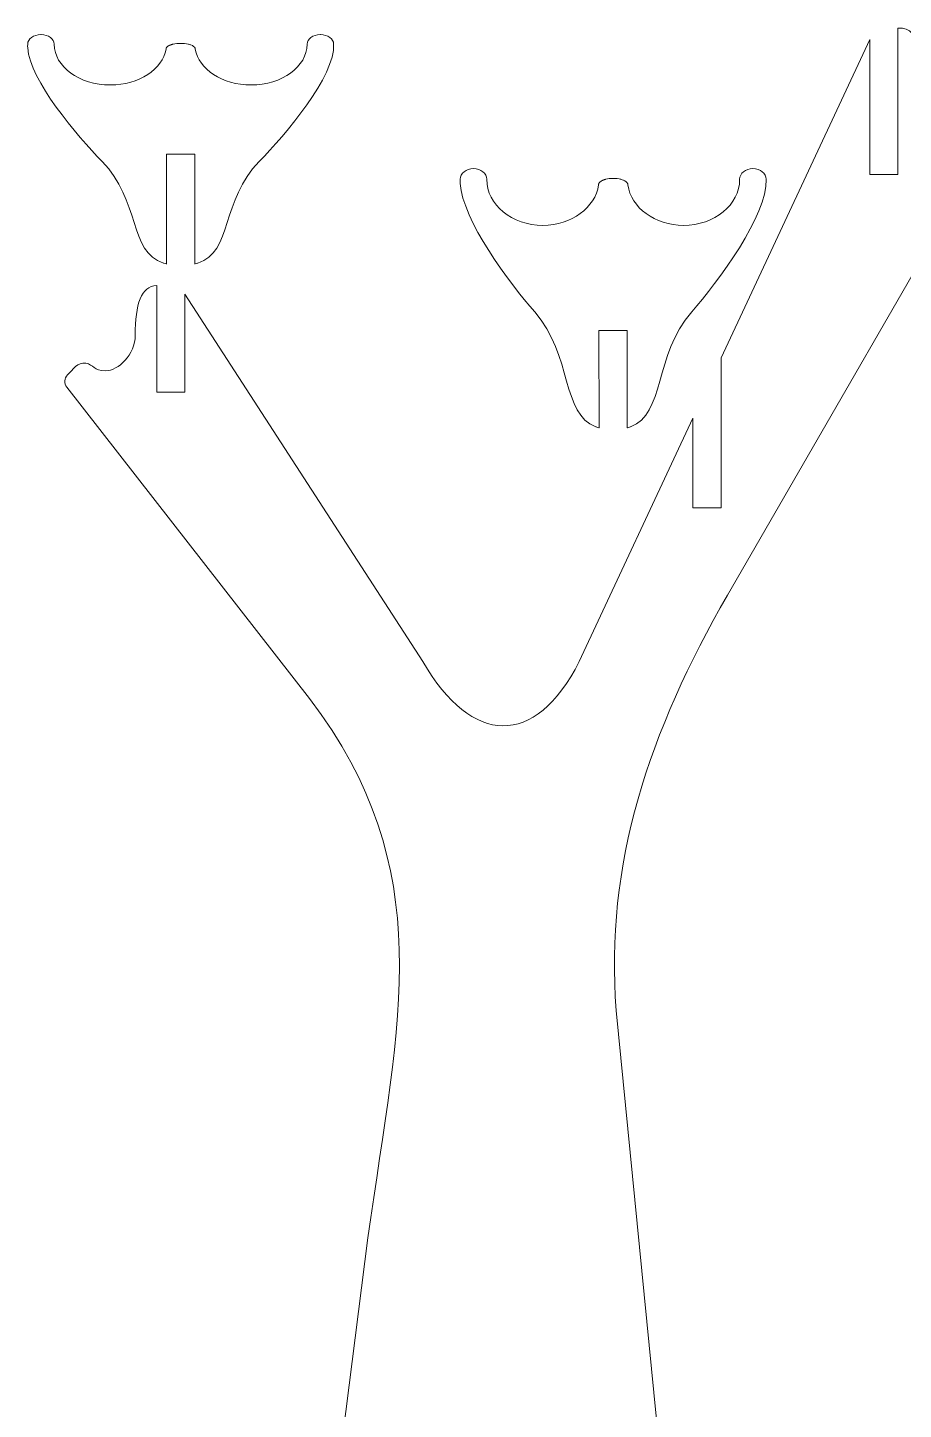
# Model space of a CAD drawing. Header units: millimetres. Extents: x -746 to 725, y -752 to 742.
# Drawn here: x -746 to -279, y -5 to 732 of the extents above; entities that cross this region are included whole.
import ezdxf

# ---------------------------------------------------------------- set-up
doc = ezdxf.new("R2010")
doc.units = ezdxf.units.MM
doc.header["$MEASUREMENT"] = 0
doc.layers.add('layer 1', color=7, linetype='Continuous')

msp = doc.modelspace()

# ---------------------------------------------------------------- linework, layer by layer
at = {"layer": 'layer 1', "color": 250, "lineweight": 5}
for points, knots in [([(-544.8422, -736.5199), (-544.8422, -736.5199), (-544.8422, -746.5199), (-544.8422, -746.5199), (-544.8422, -746.5199), (-544.8422, -746.5199), (-544.8422, -751.5199), (-544.8422, -751.5199), (-544.8422, -751.5199), (-544.8422, -751.5199), (-619.8421, -751.5199), (-619.8421, -751.5199), (-619.8421, -751.5199), (-619.8421, -751.5199), (-619.8421, -746.5199), (-619.8421, -746.5199), (-619.8421, -746.5199), (-619.8421, -746.5199), (-619.8421, -736.5199), (-619.8421, -736.5199), (-619.8421, -736.5199), (-619.8421, -736.5199), (-663.2089, -736.5199), (-663.2089, -736.5199), (-663.2089, -736.5199), (-666.2198, -736.5199), (-668.5477, -733.8784), (-668.1692, -730.8914), (-668.1692, -730.8914), (-668.1692, -730.8914), (-564.5839, 86.5925), (-564.5839, 86.5925), (-564.5839, 86.5925), (-547.7991, 204.1995), (-526.3695, 282.5284), (-595.5916, 374.1181), (-595.5916, 374.1181), (-595.5916, 374.1181), (-725.1094, 540.0135), (-725.1094, 540.0135), (-725.1094, 540.0135), (-726.6633, 542.0038), (-726.4893, 544.8404), (-724.7038, 546.6259), (-724.7038, 546.6259), (-722.0016, 549.3281), (-719.3108, 553.6645), (-714.93, 552.8569), (-714.93, 552.8569), (-710.5492, 552.0493), (-711.0476, 548.815), (-704.354, 548.815), (-704.354, 548.815), (-697.6604, 548.815), (-688.5886, 557.3478), (-688.5886, 567.8693), (-688.5886, 567.8693), (-688.5886, 584.2761), (-685.4874, 594.0367), (-677.1434, 594.1863), (-677.1434, 594.1863), (-677.1434, 594.1863), (-677.1434, 537.4247), (-677.1434, 537.4247), (-677.1434, 537.4247), (-677.1434, 537.4247), (-662.1434, 537.4247), (-662.1434, 537.4247), (-662.1434, 537.4247), (-662.1434, 537.4247), (-662.1434, 589.6006), (-662.1434, 589.6006), (-662.1434, 589.6006), (-662.1434, 589.6006), (-535.1941, 393.8502), (-535.1941, 393.8502), (-535.1941, 393.8502), (-509.1425, 348.7274), (-475.3818, 347.5562), (-451.8288, 393.8502), (-451.8288, 393.8502), (-451.8288, 393.8502), (-391.1905, 523.6374), (-391.1905, 523.6374), (-391.1905, 523.6374), (-391.1905, 523.6374), (-391.1905, 475.7797), (-391.1905, 475.7797), (-391.1905, 475.7797), (-391.1905, 475.7797), (-376.1905, 475.7797), (-376.1905, 475.7797), (-376.1905, 475.7797), (-376.1905, 475.7797), (-376.1905, 555.7427), (-376.1905, 555.7427), (-376.1905, 555.7427), (-376.1905, 555.7427), (-296.898, 725.4565), (-296.898, 725.4565), (-296.898, 725.4565), (-296.898, 725.4565), (-296.898, 653.4177), (-296.898, 653.4177), (-296.898, 653.4177), (-296.898, 653.4177), (-281.898, 653.4177), (-281.898, 653.4177), (-281.898, 653.4177), (-281.898, 679.0965), (-281.898, 713.3488), (-281.898, 731.5214), (-281.898, 731.5214), (-275.0639, 731.7181), (-271.9745, 728.3229), (-270.7019, 715.9591), (-270.7019, 715.9591), (-269.3726, 703.0447), (-258.9676, 691.359), (-253.8288, 691.359), (-253.8288, 691.359), (-242.6802, 691.359), (-242.1866, 704.7806), (-235.9397, 700.5741), (-235.9397, 700.5741), (-235.9397, 700.5741), (-225.5321, 693.5658), (-225.5321, 693.5658), (-225.5321, 693.5658), (-223.3526, 692.0982), (-222.681, 689.194), (-223.9947, 686.9185), (-223.9947, 686.9185), (-223.9947, 686.9185), (-372.7612, 429.2472), (-372.7612, 429.2472), (-372.7612, 429.2472), (-414.4438, 357.0507), (-438.4342, 285.4842), (-432.0967, 207.8043), (-432.0967, 207.8043), (-432.0967, 207.8043), (-339.6145, -731.0297), (-339.6145, -731.0297), (-339.6145, -731.0297), (-339.3248, -733.9707), (-341.6352, -736.5199), (-344.5904, -736.5199), (-344.5904, -736.5199), (-344.5904, -736.5199), (-373.0662, -736.5199), (-373.0662, -736.5199), (-373.0662, -736.5199), (-373.0662, -736.5199), (-373.0662, -746.5199), (-373.0662, -746.5199), (-373.0662, -746.5199), (-373.0662, -746.5199), (-373.0662, -751.5199), (-373.0662, -751.5199), (-373.0662, -751.5199), (-373.0662, -751.5199), (-448.0661, -751.5199), (-448.0661, -751.5199), (-448.0661, -751.5199), (-448.0661, -751.5199), (-448.0661, -746.5199), (-448.0661, -746.5199), (-448.0661, -746.5199), (-448.0661, -746.5199), (-448.0661, -736.5199), (-448.0661, -736.5199), (-448.0661, -736.5199), (-448.0661, -736.5199), (-483.8572, -736.5199), (-483.8572, -736.5199), (-483.8572, -736.5199), (-483.8572, -736.5199), (-483.8572, -273.798), (-483.8572, -273.798), (-483.8572, -273.798), (-483.8572, -273.798), (-498.8572, -273.798), (-498.8572, -273.798), (-498.8572, -273.798), (-498.8572, -273.798), (-498.8572, -736.5199), (-498.8572, -736.5199), (-498.8572, -736.5199), (-498.8572, -736.5199), (-544.8422, -736.5199), (-544.8422, -736.5199)], [0, 0, 0, 0, 0.02083333, 0.02083333, 0.02083333, 0.02083333, 0.04166667, 0.04166667, 0.04166667, 0.04166667, 0.0625, 0.0625, 0.0625, 0.0625, 0.08333333, 0.08333333, 0.08333333, 0.08333333, 0.10416667, 0.10416667, 0.10416667, 0.10416667, 0.125, 0.125, 0.125, 0.125, 0.14583333, 0.14583333, 0.14583333, 0.14583333, 0.16666667, 0.16666667, 0.16666667, 0.16666667, 0.1875, 0.1875, 0.1875, 0.1875, 0.20833333, 0.20833333, 0.20833333, 0.20833333, 0.22916667, 0.22916667, 0.22916667, 0.22916667, 0.25, 0.25, 0.25, 0.25, 0.27083333, 0.27083333, 0.27083333, 0.27083333, 0.29166667, 0.29166667, 0.29166667, 0.29166667, 0.3125, 0.3125, 0.3125, 0.3125, 0.33333333, 0.33333333, 0.33333333, 0.33333333, 0.35416667, 0.35416667, 0.35416667, 0.35416667, 0.375, 0.375, 0.375, 0.375, 0.39583333, 0.39583333, 0.39583333, 0.39583333, 0.41666667, 0.41666667, 0.41666667, 0.41666667, 0.4375, 0.4375, 0.4375, 0.4375, 0.45833333, 0.45833333, 0.45833333, 0.45833333, 0.47916667, 0.47916667, 0.47916667, 0.47916667, 0.5, 0.5, 0.5, 0.5, 0.52083333, 0.52083333, 0.52083333, 0.52083333, 0.54166667, 0.54166667, 0.54166667, 0.54166667, 0.5625, 0.5625, 0.5625, 0.5625, 0.58333333, 0.58333333, 0.58333333, 0.58333333, 0.60416667, 0.60416667, 0.60416667, 0.60416667, 0.625, 0.625, 0.625, 0.625, 0.64583333, 0.64583333, 0.64583333, 0.64583333, 0.66666667, 0.66666667, 0.66666667, 0.66666667, 0.6875, 0.6875, 0.6875, 0.6875, 0.70833333, 0.70833333, 0.70833333, 0.70833333, 0.72916667, 0.72916667, 0.72916667, 0.72916667, 0.75, 0.75, 0.75, 0.75, 0.77083333, 0.77083333, 0.77083333, 0.77083333, 0.79166667, 0.79166667, 0.79166667, 0.79166667, 0.8125, 0.8125, 0.8125, 0.8125, 0.83333333, 0.83333333, 0.83333333, 0.83333333, 0.85416667, 0.85416667, 0.85416667, 0.85416667, 0.875, 0.875, 0.875, 0.875, 0.89583333, 0.89583333, 0.89583333, 0.89583333, 0.91666667, 0.91666667, 0.91666667, 0.91666667, 0.9375, 0.9375, 0.9375, 0.9375, 0.95833333, 0.95833333, 0.95833333, 0.95833333, 0.97916667, 0.97916667, 0.97916667, 0.97916667, 1, 1, 1, 1]), ([(-672.1585, 720.3138), (-672.1598, 720.3365), (-672.1606, 720.3591), (-672.1606, 720.3817), (-672.1606, 720.3817), (-672.1606, 720.5168), (-672.1354, 720.6499), (-672.0881, 720.7801), (-672.0881, 720.7801), (-672.0881, 720.7801), (-672.0815, 720.7979), (-672.0815, 720.7979), (-672.0815, 720.7979), (-672.0815, 720.7979), (-672.0891, 720.7782), (-672.0891, 720.7782), (-672.0891, 720.7782), (-672.0891, 720.7787), (-672.0888, 720.7793), (-672.0888, 720.7798), (-672.0888, 720.7798), (-672.0888, 720.7798), (-672.0815, 720.7979), (-672.0815, 720.7979), (-672.0815, 720.7979), (-672.0737, 720.8183), (-672.0655, 720.8385), (-672.0567, 720.8587), (-672.0567, 720.8587), (-672.0567, 720.8587), (-672.0538, 720.8652), (-672.0538, 720.8652), (-672.0538, 720.8652), (-672.0429, 720.8899), (-672.0311, 720.9144), (-672.0186, 720.9388), (-672.0186, 720.9388), (-672.0186, 720.9388), (-672.0146, 720.9467), (-672.0146, 720.9467), (-672.0146, 720.9467), (-671.9938, 720.9866), (-671.9707, 721.0261), (-671.9456, 721.0655), (-671.9456, 721.0655), (-671.9456, 721.0655), (-671.9417, 721.0715), (-671.9417, 721.0715), (-671.9417, 721.0715), (-671.926, 721.0958), (-671.9094, 721.12), (-671.8922, 721.144), (-671.8922, 721.144), (-671.8922, 721.144), (-671.8873, 721.1509), (-671.8873, 721.1509), (-671.8873, 721.1509), (-671.8404, 721.2156), (-671.7878, 721.2794), (-671.7296, 721.3422), (-671.7296, 721.3422), (-671.7296, 721.3422), (-671.7201, 721.3522), (-671.7201, 721.3522), (-671.7201, 721.3522), (-671.6996, 721.374), (-671.6786, 721.3956), (-671.6568, 721.4172), (-671.6568, 721.4172), (-671.6568, 721.4172), (-671.6483, 721.4256), (-671.6483, 721.4256), (-671.6483, 721.4256), (-671.5588, 721.5134), (-671.4585, 721.599), (-671.3477, 721.6826), (-671.3477, 721.6826), (-671.3477, 721.6826), (-671.3443, 721.6852), (-671.3443, 721.6852), (-671.3443, 721.6852), (-671.2645, 721.7453), (-671.1792, 721.8042), (-671.0889, 721.8617), (-671.0889, 721.8617), (-671.0889, 721.8617), (-671.0851, 721.864), (-671.0851, 721.864), (-671.0851, 721.864), (-671.052, 721.885), (-671.0182, 721.906), (-670.9838, 721.9267), (-670.9838, 721.9267), (-670.9838, 721.9267), (-670.9704, 721.9347), (-670.9704, 721.9347), (-670.9704, 721.9347), (-670.88, 721.9887), (-670.7852, 722.0415), (-670.6859, 722.093), (-670.6859, 722.093), (-670.6859, 722.093), (-670.6573, 722.1077), (-670.6573, 722.1077), (-670.6573, 722.1077), (-670.6229, 722.1253), (-670.5879, 722.1429), (-670.5525, 722.1602), (-670.5525, 722.1602), (-670.5525, 722.1602), (-670.5404, 722.166), (-670.5404, 722.166), (-670.5404, 722.166), (-670.4762, 722.1973), (-670.4103, 722.2279), (-670.3429, 722.2581), (-670.3429, 722.2581), (-670.3429, 722.2581), (-670.2732, 722.289), (-670.2732, 722.289), (-670.2732, 722.289), (-670.2732, 722.289), (-670.2102, 722.316), (-670.2102, 722.316), (-670.2102, 722.316), (-670.2102, 722.316), (-670.1895, 722.3247), (-670.1895, 722.3247), (-670.1895, 722.3247), (-670.1526, 722.3403), (-670.1153, 722.3557), (-670.0775, 722.371), (-670.0775, 722.371), (-670.0775, 722.371), (-670.0499, 722.3821), (-670.0499, 722.3821), (-670.0499, 722.3821), (-670.0499, 722.3821), (-669.9838, 722.4083), (-669.9838, 722.4083), (-669.9838, 722.4083), (-669.9838, 722.4083), (-669.9089, 722.4371), (-669.9089, 722.4371), (-669.9089, 722.4371), (-669.9089, 722.4371), (-669.9068, 722.4378), (-669.9068, 722.4378), (-669.9068, 722.4378), (-669.9068, 722.4378), (-669.8427, 722.4619), (-669.8427, 722.4619), (-669.8427, 722.4619), (-669.8427, 722.4619), (-669.8067, 722.475), (-669.8067, 722.475), (-669.8067, 722.475), (-669.7698, 722.4885), (-669.7326, 722.5019), (-669.695, 722.5152), (-669.695, 722.5152), (-669.695, 722.5152), (-669.6526, 722.5299), (-669.6526, 722.5299), (-669.6526, 722.5299), (-669.6526, 722.5299), (-669.5458, 722.5663), (-669.5458, 722.5663), (-669.5458, 722.5663), (-669.5458, 722.5663), (-669.5085, 722.5787), (-669.5085, 722.5787), (-669.5085, 722.5787), (-669.4332, 722.6036), (-669.3566, 722.6278), (-669.2788, 722.6515), (-669.2788, 722.6515), (-669.2788, 722.6515), (-669.254, 722.6591), (-669.254, 722.6591), (-669.254, 722.6591), (-669.0673, 722.7156), (-668.8734, 722.7689), (-668.6732, 722.8188), (-668.6732, 722.8188), (-668.6732, 722.8188), (-668.6386, 722.8273), (-668.6386, 722.8273), (-668.6386, 722.8273), (-668.5994, 722.837), (-668.56, 722.8466), (-668.5203, 722.856), (-668.5203, 722.856), (-668.5203, 722.856), (-668.4424, 722.8741), (-668.4424, 722.8741), (-668.4424, 722.8741), (-668.4424, 722.8741), (-668.3918, 722.8858), (-668.3918, 722.8858), (-668.3918, 722.8858), (-667.215, 723.1528), (-665.8352, 723.3066), (-664.3596, 723.3066), (-664.3596, 723.3066), (-662.884, 723.3066), (-661.5042, 723.1528), (-660.3276, 722.8858), (-660.3276, 722.8858), (-660.3276, 722.8858), (-660.3263, 722.8855), (-660.3263, 722.8855), (-660.3263, 722.8855), (-660.3263, 722.8855), (-660.253, 722.8686), (-660.253, 722.8686), (-660.253, 722.8686), (-660.253, 722.8686), (-660.2215, 722.8612), (-660.2215, 722.8612), (-660.2215, 722.8612), (-659.8005, 722.7621), (-659.4064, 722.6486), (-659.0444, 722.5222), (-659.0444, 722.5222), (-659.0444, 722.5222), (-659.04, 722.5207), (-659.04, 722.5207), (-659.04, 722.5207), (-658.9891, 722.5029), (-658.9388, 722.4848), (-658.8892, 722.4665), (-658.8892, 722.4665), (-658.8892, 722.4665), (-658.8856, 722.4652), (-658.8856, 722.4652), (-658.8856, 722.4652), (-657.7318, 722.039), (-656.9302, 721.479), (-656.6598, 720.8525), (-656.6598, 720.8525), (-656.6493, 720.828), (-656.6396, 720.8035), (-656.6307, 720.7789), (-656.6307, 720.7789), (-656.5837, 720.6491), (-656.5587, 720.5164), (-656.5587, 720.3817), (-656.5587, 720.3817), (-656.5587, 720.3583), (-656.5595, 720.335), (-656.5609, 720.3117), (-656.5609, 720.3117), (-656.5609, 720.3117), (-656.5609, 720.3114), (-656.5609, 720.3114), (-656.5609, 720.3114), (-654.8062, 709.5411), (-642.1832, 701.1803), (-626.8597, 701.148), (-626.8597, 701.148), (-610.3349, 701.1828), (-596.9483, 710.9031), (-596.9483, 722.8858), (-596.9483, 722.8858), (-596.9483, 722.8858), (-596.9483, 722.8858), (-596.9483, 722.8858), (-596.9483, 722.8858), (-596.9483, 725.7031), (-593.7957, 727.9872), (-589.9083, 727.9872), (-589.9083, 727.9872), (-589.9083, 727.9872), (-589.8688, 727.9868), (-589.8688, 727.9868), (-589.8688, 727.9868), (-589.8688, 727.9868), (-589.8292, 727.9872), (-589.8292, 727.9872), (-589.8292, 727.9872), (-585.9418, 727.9872), (-582.7892, 725.7031), (-582.7892, 722.8858), (-582.7892, 722.8858), (-582.7892, 722.8858), (-582.7836, 722.7444), (-582.7836, 722.7444), (-582.7836, 722.7444), (-581.8927, 706.1896), (-608.5353, 674.5309), (-622.49, 660.356), (-622.49, 660.356), (-642.763, 639.7646), (-636.759, 612.096), (-655.1291, 606.1986), (-655.1291, 606.1986), (-655.1291, 606.1986), (-655.1308, 606.194), (-655.1308, 606.194), (-655.1308, 606.194), (-655.1998, 606.1745), (-655.2691, 606.1547), (-655.338, 606.1353), (-655.338, 606.1353), (-655.7953, 605.9926), (-656.2641, 605.861), (-656.7527, 605.7466), (-656.7527, 605.7466), (-656.7527, 605.7466), (-656.7711, 605.7175), (-656.7711, 605.7175), (-656.7711, 605.7175), (-656.7711, 605.7175), (-656.7711, 605.7422), (-656.7711, 605.7422), (-656.7711, 605.7422), (-656.7975, 605.7356), (-656.8242, 605.728), (-656.8505, 605.7216), (-656.8505, 605.7216), (-656.8505, 605.7216), (-656.8531, 605.7175), (-656.8531, 605.7175), (-656.8531, 605.7175), (-656.8531, 605.7175), (-656.8531, 605.7213), (-656.8531, 605.7213), (-656.8531, 605.7213), (-656.8531, 605.7213), (-656.8597, 605.7194), (-656.8597, 605.7194), (-656.8597, 605.7194), (-656.8597, 605.7194), (-656.8597, 664.3017), (-656.8597, 664.3017), (-656.8597, 664.3017), (-656.8597, 664.3017), (-656.9483, 664.3017), (-656.9483, 664.3017), (-656.9483, 664.3017), (-656.9483, 664.3017), (-671.7711, 664.3017), (-671.7711, 664.3017), (-671.7711, 664.3017), (-671.7711, 664.3017), (-671.8597, 664.3017), (-671.8597, 664.3017), (-671.8597, 664.3017), (-671.8597, 664.3017), (-671.8597, 605.7194), (-671.8597, 605.7194), (-671.8597, 605.7194), (-671.8597, 605.7194), (-671.8663, 605.7213), (-671.8663, 605.7213), (-671.8663, 605.7213), (-671.8663, 605.7213), (-671.8663, 605.7175), (-671.8663, 605.7175), (-671.8663, 605.7175), (-671.8663, 605.7175), (-671.8688, 605.7216), (-671.8688, 605.7216), (-671.8688, 605.7216), (-671.8953, 605.728), (-671.9218, 605.7356), (-671.9483, 605.7422), (-671.9483, 605.7422), (-671.9483, 605.7422), (-671.9483, 605.7175), (-671.9483, 605.7175), (-671.9483, 605.7175), (-671.9483, 605.7175), (-671.9667, 605.7466), (-671.9667, 605.7466), (-671.9667, 605.7466), (-672.4543, 605.861), (-672.9223, 605.9926), (-673.3786, 606.1342), (-673.3786, 606.1342), (-673.4477, 606.1539), (-673.5166, 606.1736), (-673.5858, 606.1933), (-673.5858, 606.1933), (-673.5858, 606.1933), (-673.5871, 606.1986), (-673.5871, 606.1986), (-673.5871, 606.1986), (-691.9612, 612.0933), (-685.9552, 639.7635), (-706.2294, 660.356), (-706.2294, 660.356), (-719.6765, 674.0155), (-744.9008, 703.9061), (-745.9213, 720.8774), (-745.9213, 720.8774), (-745.9213, 720.8774), (-745.9256, 720.8821), (-745.9256, 720.8821), (-745.9256, 720.8821), (-745.9256, 720.8821), (-745.9244, 720.9242), (-745.9244, 720.9242), (-745.9244, 720.9242), (-745.9605, 721.5469), (-745.9674, 722.1566), (-745.9358, 722.7444), (-745.9358, 722.7444), (-745.9358, 722.7444), (-745.9302, 722.8858), (-745.9302, 722.8858), (-745.9302, 722.8858), (-745.9302, 725.7031), (-742.7776, 727.9872), (-738.8902, 727.9872), (-738.8902, 727.9872), (-738.8902, 727.9872), (-738.8506, 727.9868), (-738.8506, 727.9868), (-738.8506, 727.9868), (-738.8506, 727.9868), (-738.8111, 727.9872), (-738.8111, 727.9872), (-738.8111, 727.9872), (-734.9237, 727.9872), (-731.7711, 725.7031), (-731.7711, 722.8858), (-731.7711, 722.8858), (-731.7711, 722.8858), (-731.7711, 722.8858), (-731.7711, 722.8858), (-731.7711, 722.8858), (-731.7711, 710.9031), (-718.3845, 701.1828), (-701.8597, 701.148), (-701.8597, 701.148), (-686.5351, 701.1803), (-673.9117, 709.5425), (-672.1585, 720.3138)], [0, 0, 0, 0, 0.00909091, 0.00909091, 0.00909091, 0.00909091, 0.01818182, 0.01818182, 0.01818182, 0.01818182, 0.02727273, 0.02727273, 0.02727273, 0.02727273, 0.03636364, 0.03636364, 0.03636364, 0.03636364, 0.04545455, 0.04545455, 0.04545455, 0.04545455, 0.05454545, 0.05454545, 0.05454545, 0.05454545, 0.06363636, 0.06363636, 0.06363636, 0.06363636, 0.07272727, 0.07272727, 0.07272727, 0.07272727, 0.08181818, 0.08181818, 0.08181818, 0.08181818, 0.09090909, 0.09090909, 0.09090909, 0.09090909, 0.1, 0.1, 0.1, 0.1, 0.10909091, 0.10909091, 0.10909091, 0.10909091, 0.11818182, 0.11818182, 0.11818182, 0.11818182, 0.12727273, 0.12727273, 0.12727273, 0.12727273, 0.13636364, 0.13636364, 0.13636364, 0.13636364, 0.14545455, 0.14545455, 0.14545455, 0.14545455, 0.15454545, 0.15454545, 0.15454545, 0.15454545, 0.16363636, 0.16363636, 0.16363636, 0.16363636, 0.17272727, 0.17272727, 0.17272727, 0.17272727, 0.18181818, 0.18181818, 0.18181818, 0.18181818, 0.19090909, 0.19090909, 0.19090909, 0.19090909, 0.2, 0.2, 0.2, 0.2, 0.20909091, 0.20909091, 0.20909091, 0.20909091, 0.21818182, 0.21818182, 0.21818182, 0.21818182, 0.22727273, 0.22727273, 0.22727273, 0.22727273, 0.23636364, 0.23636364, 0.23636364, 0.23636364, 0.24545455, 0.24545455, 0.24545455, 0.24545455, 0.25454545, 0.25454545, 0.25454545, 0.25454545, 0.26363636, 0.26363636, 0.26363636, 0.26363636, 0.27272727, 0.27272727, 0.27272727, 0.27272727, 0.28181818, 0.28181818, 0.28181818, 0.28181818, 0.29090909, 0.29090909, 0.29090909, 0.29090909, 0.3, 0.3, 0.3, 0.3, 0.30909091, 0.30909091, 0.30909091, 0.30909091, 0.31818182, 0.31818182, 0.31818182, 0.31818182, 0.32727273, 0.32727273, 0.32727273, 0.32727273, 0.33636364, 0.33636364, 0.33636364, 0.33636364, 0.34545455, 0.34545455, 0.34545455, 0.34545455, 0.35454545, 0.35454545, 0.35454545, 0.35454545, 0.36363636, 0.36363636, 0.36363636, 0.36363636, 0.37272727, 0.37272727, 0.37272727, 0.37272727, 0.38181818, 0.38181818, 0.38181818, 0.38181818, 0.39090909, 0.39090909, 0.39090909, 0.39090909, 0.4, 0.4, 0.4, 0.4, 0.40909091, 0.40909091, 0.40909091, 0.40909091, 0.41818182, 0.41818182, 0.41818182, 0.41818182, 0.42727273, 0.42727273, 0.42727273, 0.42727273, 0.43636364, 0.43636364, 0.43636364, 0.43636364, 0.44545455, 0.44545455, 0.44545455, 0.44545455, 0.45454545, 0.45454545, 0.45454545, 0.45454545, 0.46363636, 0.46363636, 0.46363636, 0.46363636, 0.47272727, 0.47272727, 0.47272727, 0.47272727, 0.48181818, 0.48181818, 0.48181818, 0.48181818, 0.49090909, 0.49090909, 0.49090909, 0.49090909, 0.5, 0.5, 0.5, 0.5, 0.50909091, 0.50909091, 0.50909091, 0.50909091, 0.51818182, 0.51818182, 0.51818182, 0.51818182, 0.52727273, 0.52727273, 0.52727273, 0.52727273, 0.53636364, 0.53636364, 0.53636364, 0.53636364, 0.54545455, 0.54545455, 0.54545455, 0.54545455, 0.55454545, 0.55454545, 0.55454545, 0.55454545, 0.56363636, 0.56363636, 0.56363636, 0.56363636, 0.57272727, 0.57272727, 0.57272727, 0.57272727, 0.58181818, 0.58181818, 0.58181818, 0.58181818, 0.59090909, 0.59090909, 0.59090909, 0.59090909, 0.6, 0.6, 0.6, 0.6, 0.60909091, 0.60909091, 0.60909091, 0.60909091, 0.61818182, 0.61818182, 0.61818182, 0.61818182, 0.62727273, 0.62727273, 0.62727273, 0.62727273, 0.63636364, 0.63636364, 0.63636364, 0.63636364, 0.64545455, 0.64545455, 0.64545455, 0.64545455, 0.65454545, 0.65454545, 0.65454545, 0.65454545, 0.66363636, 0.66363636, 0.66363636, 0.66363636, 0.67272727, 0.67272727, 0.67272727, 0.67272727, 0.68181818, 0.68181818, 0.68181818, 0.68181818, 0.69090909, 0.69090909, 0.69090909, 0.69090909, 0.7, 0.7, 0.7, 0.7, 0.70909091, 0.70909091, 0.70909091, 0.70909091, 0.71818182, 0.71818182, 0.71818182, 0.71818182, 0.72727273, 0.72727273, 0.72727273, 0.72727273, 0.73636364, 0.73636364, 0.73636364, 0.73636364, 0.74545455, 0.74545455, 0.74545455, 0.74545455, 0.75454545, 0.75454545, 0.75454545, 0.75454545, 0.76363636, 0.76363636, 0.76363636, 0.76363636, 0.77272727, 0.77272727, 0.77272727, 0.77272727, 0.78181818, 0.78181818, 0.78181818, 0.78181818, 0.79090909, 0.79090909, 0.79090909, 0.79090909, 0.8, 0.8, 0.8, 0.8, 0.80909091, 0.80909091, 0.80909091, 0.80909091, 0.81818182, 0.81818182, 0.81818182, 0.81818182, 0.82727273, 0.82727273, 0.82727273, 0.82727273, 0.83636364, 0.83636364, 0.83636364, 0.83636364, 0.84545455, 0.84545455, 0.84545455, 0.84545455, 0.85454545, 0.85454545, 0.85454545, 0.85454545, 0.86363636, 0.86363636, 0.86363636, 0.86363636, 0.87272727, 0.87272727, 0.87272727, 0.87272727, 0.88181818, 0.88181818, 0.88181818, 0.88181818, 0.89090909, 0.89090909, 0.89090909, 0.89090909, 0.9, 0.9, 0.9, 0.9, 0.90909091, 0.90909091, 0.90909091, 0.90909091, 0.91818182, 0.91818182, 0.91818182, 0.91818182, 0.92727273, 0.92727273, 0.92727273, 0.92727273, 0.93636364, 0.93636364, 0.93636364, 0.93636364, 0.94545455, 0.94545455, 0.94545455, 0.94545455, 0.95454545, 0.95454545, 0.95454545, 0.95454545, 0.96363636, 0.96363636, 0.96363636, 0.96363636, 0.97272727, 0.97272727, 0.97272727, 0.97272727, 0.98181818, 0.98181818, 0.98181818, 0.98181818, 0.99090909, 0.99090909, 0.99090909, 0.99090909, 1, 1, 1, 1]), ([(-441.5147, 647.959), (-441.516, 647.9823), (-441.5168, 648.0089), (-441.5168, 648.0344), (-441.5168, 648.0344), (-441.5168, 648.1875), (-441.4916, 648.3391), (-441.4443, 648.486), (-441.4443, 648.486), (-441.4443, 648.486), (-441.4377, 648.5061), (-441.4377, 648.5061), (-441.4377, 648.5061), (-441.4377, 648.5061), (-441.4453, 648.4832), (-441.4453, 648.4832), (-441.4453, 648.4832), (-441.4453, 648.484), (-441.445, 648.4844), (-441.445, 648.4856), (-441.445, 648.4856), (-441.445, 648.4856), (-441.4377, 648.5061), (-441.4377, 648.5061), (-441.4377, 648.5061), (-441.4299, 648.5285), (-441.4217, 648.5515), (-441.4129, 648.5726), (-441.4129, 648.5726), (-441.4129, 648.5726), (-441.41, 648.581), (-441.41, 648.581), (-441.41, 648.581), (-441.3991, 648.609), (-441.3873, 648.6373), (-441.3748, 648.6653), (-441.3748, 648.6653), (-441.3748, 648.6653), (-441.3708, 648.6733), (-441.3708, 648.6733), (-441.3708, 648.6733), (-441.35, 648.7188), (-441.3269, 648.7638), (-441.3018, 648.8074), (-441.3018, 648.8074), (-441.3018, 648.8074), (-441.2979, 648.8149), (-441.2979, 648.8149), (-441.2979, 648.8149), (-441.2822, 648.8425), (-441.2656, 648.8701), (-441.2484, 648.8972), (-441.2484, 648.8972), (-441.2484, 648.8972), (-441.2435, 648.9043), (-441.2435, 648.9043), (-441.2435, 648.9043), (-441.1966, 648.9771), (-441.144, 649.0495), (-441.0858, 649.1197), (-441.0858, 649.1197), (-441.0858, 649.1197), (-441.0763, 649.133), (-441.0763, 649.133), (-441.0763, 649.133), (-441.0558, 649.156), (-441.0348, 649.1818), (-441.013, 649.2052), (-441.013, 649.2052), (-441.013, 649.2052), (-441.0045, 649.215), (-441.0045, 649.215), (-441.0045, 649.215), (-440.915, 649.3143), (-440.8147, 649.4116), (-440.7039, 649.5048), (-440.7039, 649.5048), (-440.7039, 649.5048), (-440.7005, 649.5077), (-440.7005, 649.5077), (-440.7005, 649.5077), (-440.6207, 649.5772), (-440.5354, 649.6444), (-440.4451, 649.7079), (-440.4451, 649.7079), (-440.4451, 649.7079), (-440.4413, 649.7112), (-440.4413, 649.7112), (-440.4413, 649.7112), (-440.4082, 649.7338), (-440.3744, 649.7585), (-440.34, 649.7811), (-440.34, 649.7811), (-440.34, 649.7811), (-440.3266, 649.7909), (-440.3266, 649.7909), (-440.3266, 649.7909), (-440.2362, 649.8513), (-440.1414, 649.9115), (-440.0421, 649.969), (-440.0421, 649.969), (-440.0421, 649.969), (-440.0135, 649.9865), (-440.0135, 649.9865), (-440.0135, 649.9865), (-439.9791, 650.0062), (-439.9441, 650.0255), (-439.9087, 650.0448), (-439.9087, 650.0448), (-439.9087, 650.0448), (-439.8966, 650.0526), (-439.8966, 650.0526), (-439.8966, 650.0526), (-439.8324, 650.088), (-439.7665, 650.1225), (-439.6991, 650.1558), (-439.6991, 650.1558), (-439.6991, 650.1558), (-439.6294, 650.1895), (-439.6294, 650.1895), (-439.6294, 650.1895), (-439.6294, 650.1895), (-439.5664, 650.2214), (-439.5664, 650.2214), (-439.5664, 650.2214), (-439.5664, 650.2214), (-439.5457, 650.2319), (-439.5457, 650.2319), (-439.5457, 650.2319), (-439.5088, 650.2486), (-439.4715, 650.2663), (-439.4337, 650.2849), (-439.4337, 650.2849), (-439.4337, 650.2849), (-439.4061, 650.2957), (-439.4061, 650.2957), (-439.4061, 650.2957), (-439.4061, 650.2957), (-439.34, 650.3265), (-439.34, 650.3265), (-439.34, 650.3265), (-439.34, 650.3265), (-439.2651, 650.3574), (-439.2651, 650.3574), (-439.2651, 650.3574), (-439.2651, 650.3574), (-439.263, 650.3587), (-439.263, 650.3587), (-439.263, 650.3587), (-439.263, 650.3587), (-439.1989, 650.3866), (-439.1989, 650.3866), (-439.1989, 650.3866), (-439.1989, 650.3866), (-439.1629, 650.401), (-439.1629, 650.401), (-439.1629, 650.401), (-439.126, 650.4172), (-439.0888, 650.4323), (-439.0512, 650.4457), (-439.0512, 650.4457), (-439.0512, 650.4457), (-439.0088, 650.4628), (-439.0088, 650.4628), (-439.0088, 650.4628), (-439.0088, 650.4628), (-438.902, 650.506), (-438.902, 650.506), (-438.902, 650.506), (-438.902, 650.506), (-438.8647, 650.5189), (-438.8647, 650.5189), (-438.8647, 650.5189), (-438.7894, 650.5474), (-438.7128, 650.5745), (-438.635, 650.6007), (-438.635, 650.6007), (-438.635, 650.6007), (-438.6102, 650.6095), (-438.6102, 650.6095), (-438.6102, 650.6095), (-438.4235, 650.6735), (-438.2296, 650.7328), (-438.0294, 650.7897), (-438.0294, 650.7897), (-438.0294, 650.7897), (-437.9948, 650.7998), (-437.9948, 650.7998), (-437.9948, 650.7998), (-437.9556, 650.8113), (-437.9162, 650.8208), (-437.8765, 650.8314), (-437.8765, 650.8314), (-437.8765, 650.8314), (-437.7986, 650.8524), (-437.7986, 650.8524), (-437.7986, 650.8524), (-437.7986, 650.8524), (-437.748, 650.8656), (-437.748, 650.8656), (-437.748, 650.8656), (-436.5712, 651.1684), (-435.1914, 651.3423), (-433.7158, 651.3423), (-433.7158, 651.3423), (-432.2402, 651.3423), (-430.8604, 651.1684), (-429.6838, 650.8656), (-429.6838, 650.8656), (-429.6838, 650.8656), (-429.6825, 650.8648), (-429.6825, 650.8648), (-429.6825, 650.8648), (-429.6825, 650.8648), (-429.6092, 650.8469), (-429.6092, 650.8469), (-429.6092, 650.8469), (-429.6092, 650.8469), (-429.5777, 650.8387), (-429.5777, 650.8387), (-429.5777, 650.8387), (-429.1567, 650.726), (-428.7626, 650.5974), (-428.4006, 650.4546), (-428.4006, 650.4546), (-428.4006, 650.4546), (-428.3962, 650.4539), (-428.3962, 650.4539), (-428.3962, 650.4539), (-428.3453, 650.4327), (-428.295, 650.4132), (-428.2454, 650.391), (-428.2454, 650.391), (-428.2454, 650.391), (-428.2418, 650.3905), (-428.2418, 650.3905), (-428.2418, 650.3905), (-427.088, 649.9099), (-426.2864, 649.2747), (-426.016, 648.5667), (-426.016, 648.5667), (-426.0055, 648.5393), (-425.9958, 648.5116), (-425.9869, 648.4844), (-425.9869, 648.4844), (-425.9399, 648.3383), (-425.9149, 648.1875), (-425.9149, 648.0344), (-425.9149, 648.0344), (-425.9149, 648.0077), (-425.9157, 647.9823), (-425.9171, 647.9563), (-425.9171, 647.9563), (-425.9171, 647.9563), (-425.9171, 647.9558), (-425.9171, 647.9558), (-425.9171, 647.9558), (-424.1624, 635.7792), (-411.5394, 626.3272), (-396.2159, 626.2913), (-396.2159, 626.2913), (-379.6911, 626.3311), (-366.3045, 637.3201), (-366.3045, 650.8656), (-366.3045, 650.8656), (-366.3045, 650.8656), (-366.3045, 650.8656), (-366.3045, 650.8656), (-366.3045, 650.8656), (-366.3045, 654.0512), (-363.1519, 656.633), (-359.2645, 656.633), (-359.2645, 656.633), (-359.2645, 656.633), (-359.225, 656.6324), (-359.225, 656.6324), (-359.225, 656.6324), (-359.225, 656.6324), (-359.1854, 656.633), (-359.1854, 656.633), (-359.1854, 656.633), (-355.298, 656.633), (-352.1454, 654.0512), (-352.1454, 650.8656), (-352.1454, 650.8656), (-352.1454, 650.8656), (-352.1398, 650.7059), (-352.1398, 650.7059), (-352.1398, 650.7059), (-351.2489, 631.9909), (-377.8915, 596.1997), (-391.8462, 580.1751), (-391.8462, 580.1751), (-412.1192, 556.8968), (-406.1152, 525.6163), (-424.4853, 518.949), (-424.4853, 518.949), (-424.4853, 518.949), (-424.487, 518.9442), (-424.487, 518.9442), (-424.487, 518.9442), (-424.556, 518.9214), (-424.6253, 518.8989), (-424.6942, 518.8772), (-424.6942, 518.8772), (-425.1515, 518.7172), (-425.6203, 518.5669), (-426.1089, 518.437), (-426.1089, 518.437), (-426.1089, 518.437), (-426.1273, 518.4051), (-426.1273, 518.4051), (-426.1273, 518.4051), (-426.1273, 518.4051), (-426.1273, 518.4337), (-426.1273, 518.4337), (-426.1273, 518.4337), (-426.1537, 518.4246), (-426.1804, 518.4178), (-426.2067, 518.41), (-426.2067, 518.41), (-426.2067, 518.41), (-426.2093, 518.4051), (-426.2093, 518.4051), (-426.2093, 518.4051), (-426.2093, 518.4051), (-426.2093, 518.41), (-426.2093, 518.41), (-426.2093, 518.41), (-426.2093, 518.41), (-426.2159, 518.4076), (-426.2159, 518.4076), (-426.2159, 518.4076), (-426.2159, 518.4076), (-426.3045, 570.3096), (-426.3045, 570.3096), (-426.3045, 570.3096), (-426.3045, 570.3096), (-426.3931, 570.3096), (-426.3931, 570.3096), (-426.3931, 570.3096), (-426.3931, 570.3096), (-441.2159, 570.3096), (-441.2159, 570.3096), (-441.2159, 570.3096), (-441.2159, 570.3096), (-441.3045, 570.3096), (-441.3045, 570.3096), (-441.3045, 570.3096), (-441.3045, 570.3096), (-441.2159, 518.4076), (-441.2159, 518.4076), (-441.2159, 518.4076), (-441.2159, 518.4076), (-441.2225, 518.41), (-441.2225, 518.41), (-441.2225, 518.41), (-441.2225, 518.41), (-441.2225, 518.4051), (-441.2225, 518.4051), (-441.2225, 518.4051), (-441.2225, 518.4051), (-441.225, 518.41), (-441.225, 518.41), (-441.225, 518.41), (-441.2515, 518.4178), (-441.278, 518.4246), (-441.3045, 518.4337), (-441.3045, 518.4337), (-441.3045, 518.4337), (-441.3045, 518.4051), (-441.3045, 518.4051), (-441.3045, 518.4051), (-441.3045, 518.4051), (-441.3229, 518.437), (-441.3229, 518.437), (-441.3229, 518.437), (-441.8105, 518.5669), (-442.2785, 518.7172), (-442.7348, 518.8768), (-442.7348, 518.8768), (-442.8039, 518.8973), (-442.8728, 518.9203), (-442.942, 518.9434), (-442.942, 518.9434), (-442.942, 518.9434), (-442.9433, 518.949), (-442.9433, 518.949), (-442.9433, 518.949), (-461.3174, 525.6125), (-455.3114, 556.8944), (-475.5856, 580.1751), (-475.5856, 580.1751), (-489.0327, 595.6178), (-514.257, 629.4086), (-515.2775, 648.5954), (-515.2775, 648.5954), (-515.2775, 648.5954), (-515.2818, 648.5996), (-515.2818, 648.5996), (-515.2818, 648.5996), (-515.2818, 648.5996), (-515.2806, 648.6477), (-515.2806, 648.6477), (-515.2806, 648.6477), (-515.3167, 649.3524), (-515.3236, 650.0409), (-515.292, 650.7059), (-515.292, 650.7059), (-515.292, 650.7059), (-515.2864, 650.8656), (-515.2864, 650.8656), (-515.2864, 650.8656), (-515.2864, 654.0512), (-512.1338, 656.633), (-508.2464, 656.633), (-508.2464, 656.633), (-508.2464, 656.633), (-508.2068, 656.6324), (-508.2068, 656.6324), (-508.2068, 656.6324), (-508.2068, 656.6324), (-508.1673, 656.633), (-508.1673, 656.633), (-508.1673, 656.633), (-504.2799, 656.633), (-501.1273, 654.0512), (-501.1273, 650.8656), (-501.1273, 650.8656), (-501.1273, 650.8656), (-501.1273, 650.8656), (-501.1273, 650.8656), (-501.1273, 650.8656), (-501.1273, 637.3201), (-487.7407, 626.3311), (-471.2159, 626.2913), (-471.2159, 626.2913), (-455.8913, 626.3272), (-443.2679, 635.7804), (-441.5147, 647.959)], [0, 0, 0, 0, 0.00909091, 0.00909091, 0.00909091, 0.00909091, 0.01818182, 0.01818182, 0.01818182, 0.01818182, 0.02727273, 0.02727273, 0.02727273, 0.02727273, 0.03636364, 0.03636364, 0.03636364, 0.03636364, 0.04545455, 0.04545455, 0.04545455, 0.04545455, 0.05454545, 0.05454545, 0.05454545, 0.05454545, 0.06363636, 0.06363636, 0.06363636, 0.06363636, 0.07272727, 0.07272727, 0.07272727, 0.07272727, 0.08181818, 0.08181818, 0.08181818, 0.08181818, 0.09090909, 0.09090909, 0.09090909, 0.09090909, 0.1, 0.1, 0.1, 0.1, 0.10909091, 0.10909091, 0.10909091, 0.10909091, 0.11818182, 0.11818182, 0.11818182, 0.11818182, 0.12727273, 0.12727273, 0.12727273, 0.12727273, 0.13636364, 0.13636364, 0.13636364, 0.13636364, 0.14545455, 0.14545455, 0.14545455, 0.14545455, 0.15454545, 0.15454545, 0.15454545, 0.15454545, 0.16363636, 0.16363636, 0.16363636, 0.16363636, 0.17272727, 0.17272727, 0.17272727, 0.17272727, 0.18181818, 0.18181818, 0.18181818, 0.18181818, 0.19090909, 0.19090909, 0.19090909, 0.19090909, 0.2, 0.2, 0.2, 0.2, 0.20909091, 0.20909091, 0.20909091, 0.20909091, 0.21818182, 0.21818182, 0.21818182, 0.21818182, 0.22727273, 0.22727273, 0.22727273, 0.22727273, 0.23636364, 0.23636364, 0.23636364, 0.23636364, 0.24545455, 0.24545455, 0.24545455, 0.24545455, 0.25454545, 0.25454545, 0.25454545, 0.25454545, 0.26363636, 0.26363636, 0.26363636, 0.26363636, 0.27272727, 0.27272727, 0.27272727, 0.27272727, 0.28181818, 0.28181818, 0.28181818, 0.28181818, 0.29090909, 0.29090909, 0.29090909, 0.29090909, 0.3, 0.3, 0.3, 0.3, 0.30909091, 0.30909091, 0.30909091, 0.30909091, 0.31818182, 0.31818182, 0.31818182, 0.31818182, 0.32727273, 0.32727273, 0.32727273, 0.32727273, 0.33636364, 0.33636364, 0.33636364, 0.33636364, 0.34545455, 0.34545455, 0.34545455, 0.34545455, 0.35454545, 0.35454545, 0.35454545, 0.35454545, 0.36363636, 0.36363636, 0.36363636, 0.36363636, 0.37272727, 0.37272727, 0.37272727, 0.37272727, 0.38181818, 0.38181818, 0.38181818, 0.38181818, 0.39090909, 0.39090909, 0.39090909, 0.39090909, 0.4, 0.4, 0.4, 0.4, 0.40909091, 0.40909091, 0.40909091, 0.40909091, 0.41818182, 0.41818182, 0.41818182, 0.41818182, 0.42727273, 0.42727273, 0.42727273, 0.42727273, 0.43636364, 0.43636364, 0.43636364, 0.43636364, 0.44545455, 0.44545455, 0.44545455, 0.44545455, 0.45454545, 0.45454545, 0.45454545, 0.45454545, 0.46363636, 0.46363636, 0.46363636, 0.46363636, 0.47272727, 0.47272727, 0.47272727, 0.47272727, 0.48181818, 0.48181818, 0.48181818, 0.48181818, 0.49090909, 0.49090909, 0.49090909, 0.49090909, 0.5, 0.5, 0.5, 0.5, 0.50909091, 0.50909091, 0.50909091, 0.50909091, 0.51818182, 0.51818182, 0.51818182, 0.51818182, 0.52727273, 0.52727273, 0.52727273, 0.52727273, 0.53636364, 0.53636364, 0.53636364, 0.53636364, 0.54545455, 0.54545455, 0.54545455, 0.54545455, 0.55454545, 0.55454545, 0.55454545, 0.55454545, 0.56363636, 0.56363636, 0.56363636, 0.56363636, 0.57272727, 0.57272727, 0.57272727, 0.57272727, 0.58181818, 0.58181818, 0.58181818, 0.58181818, 0.59090909, 0.59090909, 0.59090909, 0.59090909, 0.6, 0.6, 0.6, 0.6, 0.60909091, 0.60909091, 0.60909091, 0.60909091, 0.61818182, 0.61818182, 0.61818182, 0.61818182, 0.62727273, 0.62727273, 0.62727273, 0.62727273, 0.63636364, 0.63636364, 0.63636364, 0.63636364, 0.64545455, 0.64545455, 0.64545455, 0.64545455, 0.65454545, 0.65454545, 0.65454545, 0.65454545, 0.66363636, 0.66363636, 0.66363636, 0.66363636, 0.67272727, 0.67272727, 0.67272727, 0.67272727, 0.68181818, 0.68181818, 0.68181818, 0.68181818, 0.69090909, 0.69090909, 0.69090909, 0.69090909, 0.7, 0.7, 0.7, 0.7, 0.70909091, 0.70909091, 0.70909091, 0.70909091, 0.71818182, 0.71818182, 0.71818182, 0.71818182, 0.72727273, 0.72727273, 0.72727273, 0.72727273, 0.73636364, 0.73636364, 0.73636364, 0.73636364, 0.74545455, 0.74545455, 0.74545455, 0.74545455, 0.75454545, 0.75454545, 0.75454545, 0.75454545, 0.76363636, 0.76363636, 0.76363636, 0.76363636, 0.77272727, 0.77272727, 0.77272727, 0.77272727, 0.78181818, 0.78181818, 0.78181818, 0.78181818, 0.79090909, 0.79090909, 0.79090909, 0.79090909, 0.8, 0.8, 0.8, 0.8, 0.80909091, 0.80909091, 0.80909091, 0.80909091, 0.81818182, 0.81818182, 0.81818182, 0.81818182, 0.82727273, 0.82727273, 0.82727273, 0.82727273, 0.83636364, 0.83636364, 0.83636364, 0.83636364, 0.84545455, 0.84545455, 0.84545455, 0.84545455, 0.85454545, 0.85454545, 0.85454545, 0.85454545, 0.86363636, 0.86363636, 0.86363636, 0.86363636, 0.87272727, 0.87272727, 0.87272727, 0.87272727, 0.88181818, 0.88181818, 0.88181818, 0.88181818, 0.89090909, 0.89090909, 0.89090909, 0.89090909, 0.9, 0.9, 0.9, 0.9, 0.90909091, 0.90909091, 0.90909091, 0.90909091, 0.91818182, 0.91818182, 0.91818182, 0.91818182, 0.92727273, 0.92727273, 0.92727273, 0.92727273, 0.93636364, 0.93636364, 0.93636364, 0.93636364, 0.94545455, 0.94545455, 0.94545455, 0.94545455, 0.95454545, 0.95454545, 0.95454545, 0.95454545, 0.96363636, 0.96363636, 0.96363636, 0.96363636, 0.97272727, 0.97272727, 0.97272727, 0.97272727, 0.98181818, 0.98181818, 0.98181818, 0.98181818, 0.99090909, 0.99090909, 0.99090909, 0.99090909, 1, 1, 1, 1])]:
    msp.add_open_spline(points, degree=3, knots=knots, dxfattribs=at)

doc.saveas('drawing.dxf')
